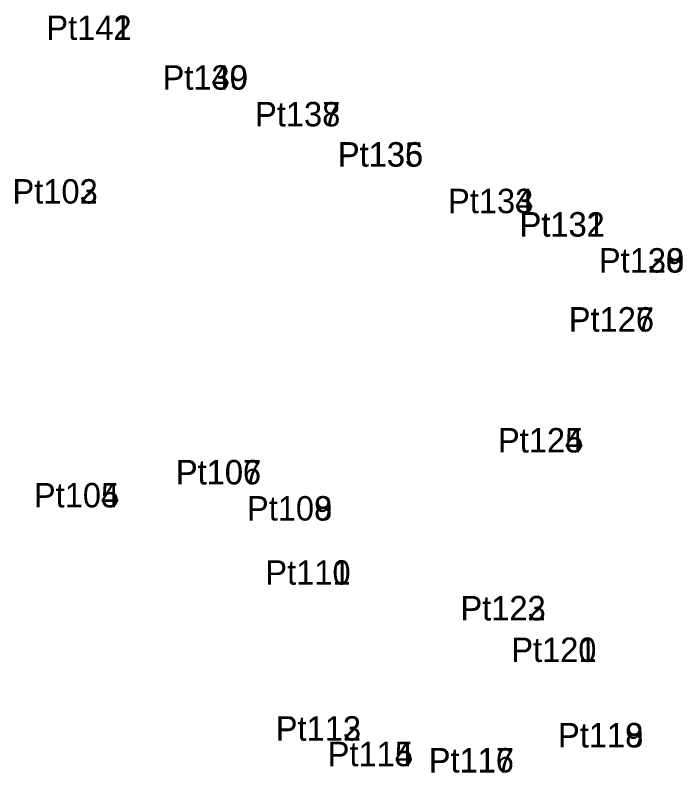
# Model space of a CAD drawing. Extents: x 549210 to 552392, y 1837658 to 1841725.
# Drawn here: x 551573.5 to 551622.8, y 1837832.8 to 1837888.7 of the extents above; entities that cross this region are included whole.
import ezdxf

# ---------------------------------------------------------------- set-up
doc = ezdxf.new("R2010")
doc.units = 0
doc.layers.add('Level 12', color=7, linetype='Continuous')

msp = doc.modelspace()

# ---------------------------------------------------------------- texts
at = {"layer": 'Level 12'}
for s, p in [('Pt142', (551575.84, 1837886.86)), ('Pt141', (551575.84, 1837886.86)), ('Pt139', (551584.41, 1837883.19)), ('Pt140', (551584.42, 1837883.19)), ('Pt137', (551591.24, 1837880.49)), ('Pt138', (551591.24, 1837880.48)), ('Pt135', (551597.34, 1837877.51)), ('Pt136', (551597.36, 1837877.52)), ('Pt102', (551573.34, 1837874.79)), ('Pt103', (551573.34, 1837874.79)), ('Pt133', (551605.48, 1837874.08)), ('Pt134', (551605.48, 1837874.08)), ('Pt132', (551610.75, 1837872.35)), ('Pt131', (551610.77, 1837872.36)), ('Pt128', (551616.61, 1837869.7)), ('Pt129', (551616.61, 1837869.7)), ('Pt130', (551616.61, 1837869.7)), ('Pt126', (551614.39, 1837865.35)), ('Pt127', (551614.39, 1837865.34)), ('Pt124', (551609.16, 1837856.43)), ('Pt125', (551609.17, 1837856.43)), ('Pt106', (551585.39, 1837854.08)), ('Pt107', (551585.41, 1837854.07)), ('Pt104', (551574.92, 1837852.38)), ('Pt105', (551574.92, 1837852.38)), ('Pt108', (551590.64, 1837851.41)), ('Pt109', (551590.64, 1837851.41)), ('Pt110', (551592, 1837846.68)), ('Pt111', (551592, 1837846.68)), ('Pt122', (551606.39, 1837844.05)), ('Pt123', (551606.4, 1837844.04)), ('Pt120', (551610.14, 1837840.98)), ('Pt121', (551610.15, 1837840.98)), ('Pt113', (551592.77, 1837835.18)), ('Pt112', (551592.77, 1837835.17)), ('Pt119', (551613.59, 1837834.68)), ('Pt118', (551613.6, 1837834.67)), ('Pt114', (551596.6, 1837833.29)), ('Pt115', (551596.6, 1837833.29)), ('Pt116', (551604.05, 1837832.83)), ('Pt117', (551604.06, 1837832.82))]:
    msp.add_text(s, height=1.8, dxfattribs=at).set_placement(p)

doc.saveas('drawing.dxf')
